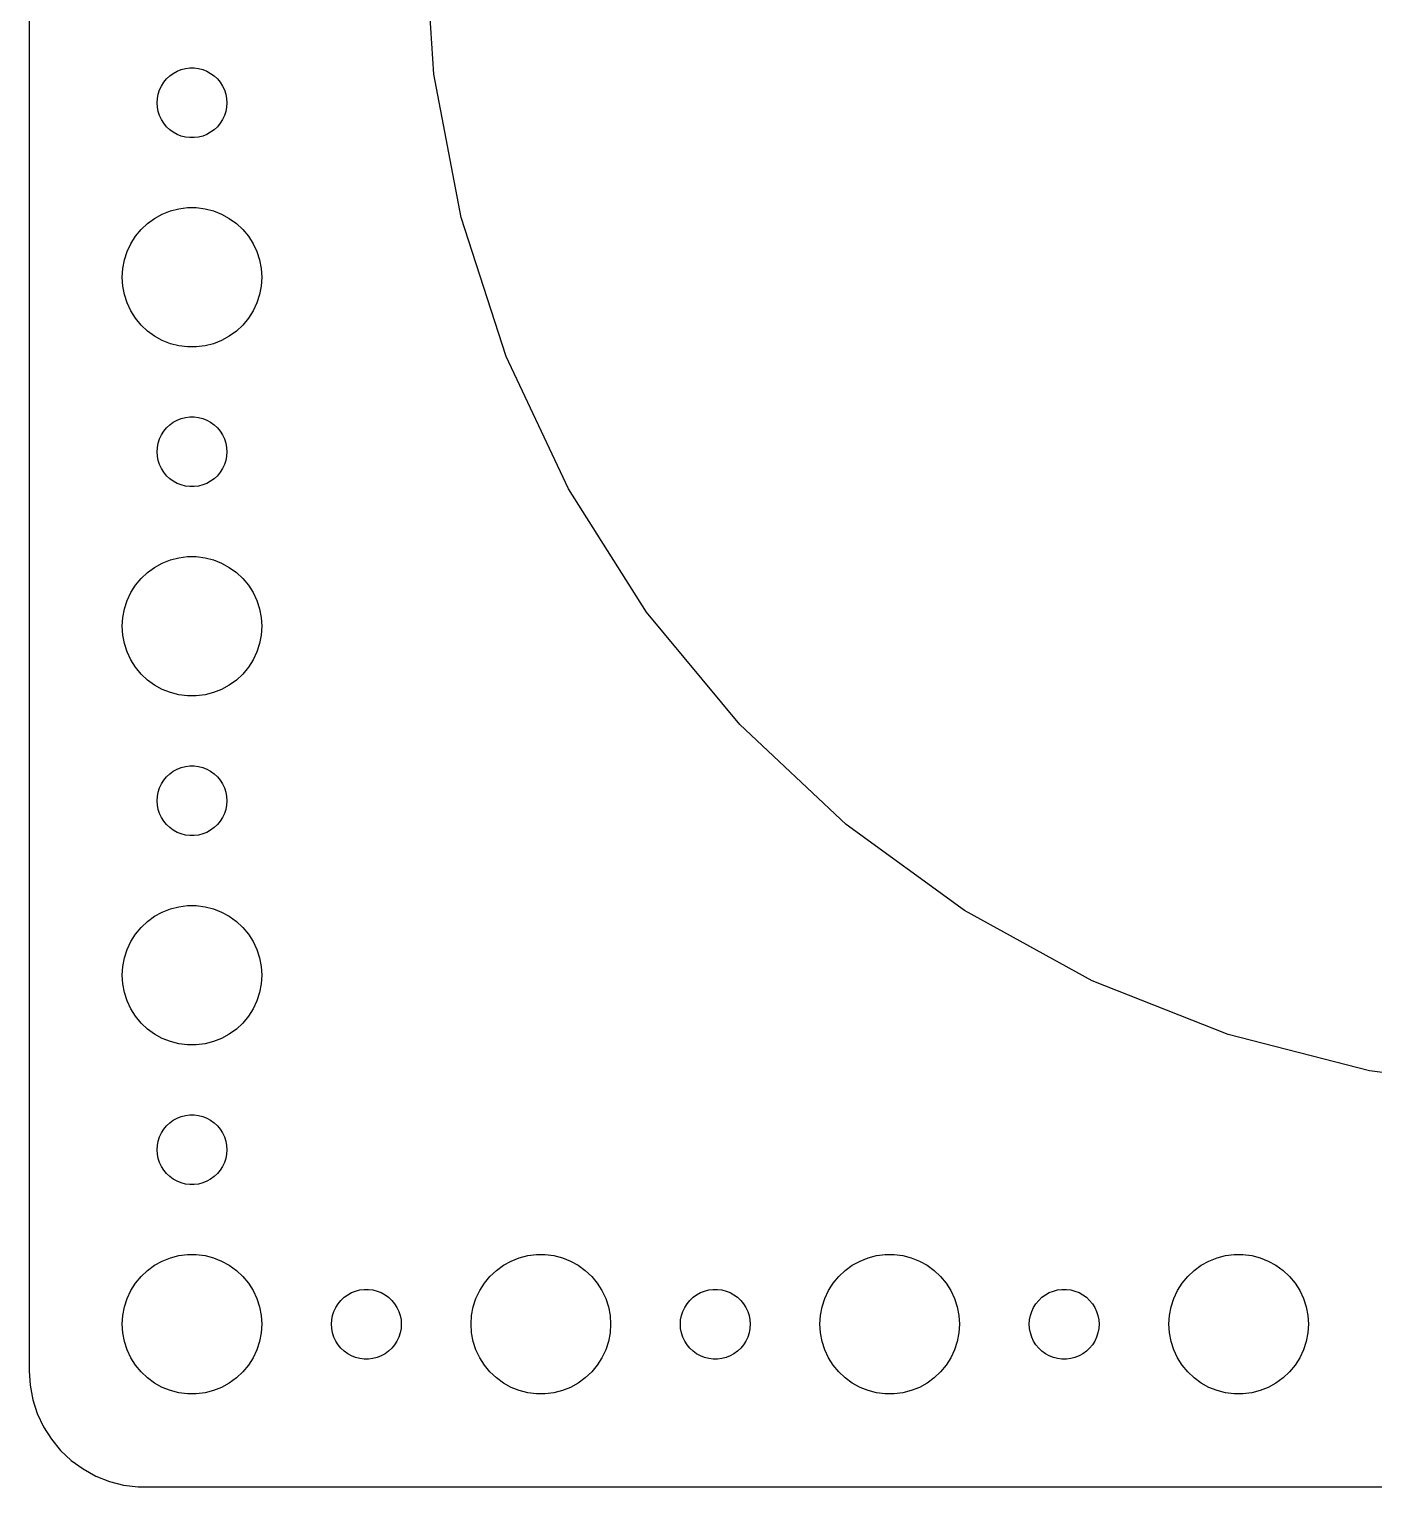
# Model space of a CAD drawing. Header units: metres. Extents: x -120 to 120, y -67 to 67.
# Drawn here: x -119.5 to -61.7, y -67 to -4.3 of the extents above; entities that cross this region are included whole.
import ezdxf

# ---------------------------------------------------------------- set-up
doc = ezdxf.new("R2010")
doc.units = ezdxf.units.M

msp = doc.modelspace()

# ---------------------------------------------------------------- linework, layer by layer
for p, q in [((-119.5, 62), (-119.5, -62)), ((-102.106, -6.26665), (-102.5, 0)), ((-113.456, -6.34422), (-113.304, -6.23351)), ((-113.304, -6.23351), (-113.139, -6.14275)), ((-113.139, -6.14275), (-112.964, -6.07341)), ((-112.964, -6.07341), (-112.781, -6.02657)), ((-112.781, -6.02657), (-112.594, -6.00294)), ((-112.594, -6.00294), (-112.406, -6.00294)), ((-112.406, -6.00294), (-112.219, -6.02657)), ((-112.219, -6.02657), (-112.036, -6.07341)), ((-112.036, -6.07341), (-111.861, -6.14275)), ((-111.861, -6.14275), (-111.696, -6.23351)), ((-111.696, -6.23351), (-111.544, -6.34422)), ((-113.895, -6.9478), (-113.814, -6.77736)), ((-113.814, -6.77736), (-113.714, -6.61832)), ((-113.714, -6.61832), (-113.593, -6.47318)), ((-113.593, -6.47318), (-113.456, -6.34422)), ((-111.544, -6.34422), (-111.407, -6.47318)), ((-111.407, -6.47318), (-111.286, -6.61832)), ((-111.286, -6.61832), (-111.186, -6.77736)), ((-111.186, -6.77736), (-111.105, -6.9478)), ((-100.929, -12.4345), (-102.106, -6.26665)), ((-114, -7.5), (-113.988, -7.312)), ((-113.988, -7.68799), (-114, -7.5)), ((-113.988, -7.312), (-113.953, -7.12695)), ((-113.953, -7.12695), (-113.895, -6.9478)), ((-111.105, -6.9478), (-111.047, -7.12695)), ((-111.047, -7.12695), (-111.012, -7.312)), ((-111.012, -7.312), (-111, -7.5)), ((-111, -7.5), (-111.012, -7.68799)), ((-113.953, -7.87303), (-113.988, -7.68799)), ((-113.895, -8.05219), (-113.953, -7.87303)), ((-113.814, -8.22263), (-113.895, -8.05219)), ((-111.105, -8.05219), (-111.186, -8.22263)), ((-111.047, -7.87303), (-111.105, -8.05219)), ((-111.012, -7.68799), (-111.047, -7.87303)), ((-113.714, -8.38167), (-113.814, -8.22263)), ((-113.593, -8.52681), (-113.714, -8.38167)), ((-113.456, -8.65576), (-113.593, -8.52681)), ((-113.304, -8.76648), (-113.456, -8.65576)), ((-113.139, -8.85724), (-113.304, -8.76648)), ((-111.696, -8.76648), (-111.861, -8.85724)), ((-111.544, -8.65576), (-111.696, -8.76648)), ((-111.407, -8.52681), (-111.544, -8.65576)), ((-111.286, -8.38167), (-111.407, -8.52681)), ((-111.186, -8.22263), (-111.286, -8.38167)), ((-112.964, -8.92657), (-113.139, -8.85724)), ((-112.781, -8.97342), (-112.964, -8.92657)), ((-112.594, -8.99704), (-112.781, -8.97342)), ((-112.406, -8.99704), (-112.594, -8.99704)), ((-112.219, -8.97342), (-112.406, -8.99704)), ((-112.036, -8.92657), (-112.219, -8.97342)), ((-111.861, -8.85724), (-112.036, -8.92657)), ((-114.412, -12.6884), (-114.107, -12.467)), ((-114.107, -12.467), (-113.777, -12.2855)), ((-113.777, -12.2855), (-113.427, -12.1468)), ((-113.427, -12.1468), (-113.062, -12.0531)), ((-113.062, -12.0531), (-112.688, -12.0059)), ((-112.688, -12.0059), (-112.312, -12.0059)), ((-112.312, -12.0059), (-111.938, -12.0531)), ((-111.938, -12.0531), (-111.573, -12.1468)), ((-111.573, -12.1468), (-111.223, -12.2855)), ((-111.223, -12.2855), (-110.893, -12.467)), ((-110.893, -12.467), (-110.588, -12.6884)), ((-98.9888, -18.4062), (-100.929, -12.4345)), ((-114.927, -13.2366), (-114.687, -12.9464)), ((-114.687, -12.9464), (-114.412, -12.6884)), ((-110.588, -12.6884), (-110.313, -12.9464)), ((-110.313, -12.9464), (-110.073, -13.2366)), ((-115.289, -13.8956), (-115.129, -13.5547)), ((-115.129, -13.5547), (-114.927, -13.2366)), ((-110.073, -13.2366), (-109.871, -13.5547)), ((-109.871, -13.5547), (-109.711, -13.8956)), ((-115.476, -14.624), (-115.406, -14.2539)), ((-115.406, -14.2539), (-115.289, -13.8956)), ((-109.711, -13.8956), (-109.594, -14.2539)), ((-109.594, -14.2539), (-109.524, -14.624)), ((-115.5, -15), (-115.476, -14.624)), ((-115.476, -15.376), (-115.5, -15)), ((-109.524, -14.624), (-109.5, -15)), ((-109.5, -15), (-109.524, -15.376)), ((-115.406, -15.7461), (-115.476, -15.376)), ((-109.524, -15.376), (-109.594, -15.7461)), ((-115.289, -16.1044), (-115.406, -15.7461)), ((-115.129, -16.4453), (-115.289, -16.1044)), ((-109.711, -16.1044), (-109.871, -16.4453)), ((-109.594, -15.7461), (-109.711, -16.1044)), ((-114.927, -16.7634), (-115.129, -16.4453)), ((-114.687, -17.0536), (-114.927, -16.7634)), ((-110.073, -16.7634), (-110.313, -17.0536)), ((-109.871, -16.4453), (-110.073, -16.7634)), ((-114.412, -17.3115), (-114.687, -17.0536)), ((-114.107, -17.533), (-114.412, -17.3115)), ((-113.777, -17.7145), (-114.107, -17.533)), ((-110.893, -17.533), (-111.223, -17.7145)), ((-110.588, -17.3115), (-110.893, -17.533)), ((-110.313, -17.0536), (-110.588, -17.3115)), ((-113.427, -17.8532), (-113.777, -17.7145)), ((-113.062, -17.9469), (-113.427, -17.8532)), ((-112.688, -17.9941), (-113.062, -17.9469)), ((-112.312, -17.9941), (-112.688, -17.9941)), ((-111.938, -17.9469), (-112.312, -17.9941)), ((-111.573, -17.8532), (-111.938, -17.9469)), ((-111.223, -17.7145), (-111.573, -17.8532)), ((-96.3153, -24.0877), (-98.9888, -18.4062)), ((-113.456, -21.3442), (-113.304, -21.2335)), ((-113.304, -21.2335), (-113.139, -21.1427)), ((-113.139, -21.1427), (-112.964, -21.0734)), ((-112.964, -21.0734), (-112.781, -21.0266)), ((-112.781, -21.0266), (-112.594, -21.003)), ((-112.594, -21.003), (-112.406, -21.003)), ((-112.406, -21.003), (-112.219, -21.0266)), ((-112.219, -21.0266), (-112.036, -21.0734)), ((-112.036, -21.0734), (-111.861, -21.1427)), ((-111.861, -21.1427), (-111.696, -21.2335)), ((-111.696, -21.2335), (-111.544, -21.3442)), ((-113.895, -21.9478), (-113.814, -21.7774)), ((-113.814, -21.7774), (-113.714, -21.6183)), ((-113.714, -21.6183), (-113.593, -21.4732)), ((-113.593, -21.4732), (-113.456, -21.3442)), ((-111.544, -21.3442), (-111.407, -21.4732)), ((-111.407, -21.4732), (-111.286, -21.6183)), ((-111.286, -21.6183), (-111.186, -21.7774)), ((-111.186, -21.7774), (-111.105, -21.9478)), ((-114, -22.5), (-113.988, -22.312)), ((-113.988, -22.688), (-114, -22.5)), ((-113.988, -22.312), (-113.953, -22.127)), ((-113.953, -22.127), (-113.895, -21.9478)), ((-111.105, -21.9478), (-111.047, -22.127)), ((-111.047, -22.127), (-111.012, -22.312)), ((-111.012, -22.312), (-111, -22.5)), ((-111, -22.5), (-111.012, -22.688)), ((-113.953, -22.873), (-113.988, -22.688)), ((-113.895, -23.0522), (-113.953, -22.873)), ((-113.814, -23.2226), (-113.895, -23.0522)), ((-111.105, -23.0522), (-111.186, -23.2226)), ((-111.047, -22.873), (-111.105, -23.0522)), ((-111.012, -22.688), (-111.047, -22.873)), ((-113.714, -23.3817), (-113.814, -23.2226)), ((-113.593, -23.5268), (-113.714, -23.3817)), ((-113.456, -23.6558), (-113.593, -23.5268)), ((-113.304, -23.7665), (-113.456, -23.6558)), ((-113.139, -23.8572), (-113.304, -23.7665)), ((-111.696, -23.7665), (-111.861, -23.8572)), ((-111.544, -23.6558), (-111.696, -23.7665)), ((-111.407, -23.5268), (-111.544, -23.6558)), ((-111.286, -23.3817), (-111.407, -23.5268)), ((-111.186, -23.2226), (-111.286, -23.3817)), ((-112.964, -23.9266), (-113.139, -23.8572)), ((-112.781, -23.9734), (-112.964, -23.9266)), ((-112.594, -23.997), (-112.781, -23.9734)), ((-112.406, -23.997), (-112.594, -23.997)), ((-112.219, -23.9734), (-112.406, -23.997)), ((-112.036, -23.9266), (-112.219, -23.9734)), ((-111.861, -23.8572), (-112.036, -23.9266)), ((-92.9509, -29.3893), (-96.3153, -24.0877)), ((-114.412, -27.6884), (-114.107, -27.467)), ((-114.107, -27.467), (-113.777, -27.2855)), ((-113.777, -27.2855), (-113.427, -27.1468)), ((-113.427, -27.1468), (-113.062, -27.0531)), ((-113.062, -27.0531), (-112.688, -27.0059)), ((-112.688, -27.0059), (-112.312, -27.0059)), ((-112.312, -27.0059), (-111.938, -27.0531)), ((-111.938, -27.0531), (-111.573, -27.1468)), ((-111.573, -27.1468), (-111.223, -27.2855)), ((-111.223, -27.2855), (-110.893, -27.467)), ((-110.893, -27.467), (-110.588, -27.6884)), ((-114.927, -28.2366), (-114.687, -27.9464)), ((-114.687, -27.9464), (-114.412, -27.6884)), ((-110.588, -27.6884), (-110.313, -27.9464)), ((-110.313, -27.9464), (-110.073, -28.2366)), ((-115.289, -28.8956), (-115.129, -28.5547)), ((-115.129, -28.5547), (-114.927, -28.2366)), ((-110.073, -28.2366), (-109.871, -28.5547)), ((-109.871, -28.5547), (-109.711, -28.8956)), ((-115.476, -29.624), (-115.406, -29.2539)), ((-115.406, -29.2539), (-115.289, -28.8956)), ((-109.711, -28.8956), (-109.594, -29.2539)), ((-109.594, -29.2539), (-109.524, -29.624)), ((-88.9484, -34.2274), (-92.9509, -29.3893)), ((-115.5, -30), (-115.476, -29.624)), ((-115.476, -30.376), (-115.5, -30)), ((-109.524, -29.624), (-109.5, -30)), ((-109.5, -30), (-109.524, -30.376)), ((-115.406, -30.7461), (-115.476, -30.376)), ((-109.524, -30.376), (-109.594, -30.7461)), ((-115.289, -31.1044), (-115.406, -30.7461)), ((-115.129, -31.4453), (-115.289, -31.1044)), ((-109.711, -31.1044), (-109.871, -31.4453)), ((-109.594, -30.7461), (-109.711, -31.1044)), ((-114.927, -31.7634), (-115.129, -31.4453)), ((-114.687, -32.0536), (-114.927, -31.7634)), ((-110.073, -31.7634), (-110.313, -32.0536)), ((-109.871, -31.4453), (-110.073, -31.7634)), ((-114.412, -32.3115), (-114.687, -32.0536)), ((-114.107, -32.533), (-114.412, -32.3115)), ((-113.777, -32.7145), (-114.107, -32.533)), ((-110.893, -32.533), (-111.223, -32.7145)), ((-110.588, -32.3115), (-110.893, -32.533)), ((-110.313, -32.0536), (-110.588, -32.3115)), ((-113.427, -32.8532), (-113.777, -32.7145)), ((-113.062, -32.9469), (-113.427, -32.8532)), ((-112.688, -32.9941), (-113.062, -32.9469)), ((-112.312, -32.9941), (-112.688, -32.9941)), ((-111.938, -32.9469), (-112.312, -32.9941)), ((-111.573, -32.8532), (-111.938, -32.9469)), ((-111.223, -32.7145), (-111.573, -32.8532)), ((-84.3712, -38.5257), (-88.9484, -34.2274)), ((-113.456, -36.3442), (-113.304, -36.2335)), ((-113.304, -36.2335), (-113.139, -36.1428)), ((-113.139, -36.1428), (-112.964, -36.0734)), ((-112.964, -36.0734), (-112.781, -36.0266)), ((-112.781, -36.0266), (-112.594, -36.003)), ((-112.594, -36.003), (-112.406, -36.003)), ((-112.406, -36.003), (-112.219, -36.0266)), ((-112.219, -36.0266), (-112.036, -36.0734)), ((-112.036, -36.0734), (-111.861, -36.1428)), ((-111.861, -36.1428), (-111.696, -36.2335)), ((-111.696, -36.2335), (-111.544, -36.3442)), ((-113.953, -37.127), (-113.895, -36.9478)), ((-113.895, -36.9478), (-113.814, -36.7774)), ((-113.814, -36.7774), (-113.714, -36.6183)), ((-113.714, -36.6183), (-113.593, -36.4732)), ((-113.593, -36.4732), (-113.456, -36.3442)), ((-111.544, -36.3442), (-111.407, -36.4732)), ((-111.407, -36.4732), (-111.286, -36.6183)), ((-111.286, -36.6183), (-111.186, -36.7774)), ((-111.186, -36.7774), (-111.105, -36.9478)), ((-111.105, -36.9478), (-111.047, -37.127)), ((-114, -37.5), (-113.988, -37.312)), ((-113.988, -37.688), (-114, -37.5)), ((-113.988, -37.312), (-113.953, -37.127)), ((-111.047, -37.127), (-111.012, -37.312)), ((-111.012, -37.312), (-111, -37.5)), ((-111, -37.5), (-111.012, -37.688)), ((-113.953, -37.873), (-113.988, -37.688)), ((-113.895, -38.0522), (-113.953, -37.873)), ((-113.814, -38.2226), (-113.895, -38.0522)), ((-111.105, -38.0522), (-111.186, -38.2226)), ((-111.047, -37.873), (-111.105, -38.0522)), ((-111.012, -37.688), (-111.047, -37.873)), ((-113.714, -38.3817), (-113.814, -38.2226)), ((-113.593, -38.5268), (-113.714, -38.3817)), ((-113.456, -38.6558), (-113.593, -38.5268)), ((-113.304, -38.7665), (-113.456, -38.6558)), ((-113.139, -38.8572), (-113.304, -38.7665)), ((-111.696, -38.7665), (-111.861, -38.8572)), ((-111.544, -38.6558), (-111.696, -38.7665)), ((-111.407, -38.5268), (-111.544, -38.6558)), ((-111.286, -38.3817), (-111.407, -38.5268)), ((-111.186, -38.2226), (-111.286, -38.3817)), ((-79.2913, -42.2164), (-84.3712, -38.5257)), ((-112.964, -38.9266), (-113.139, -38.8572)), ((-112.781, -38.9734), (-112.964, -38.9266)), ((-112.594, -38.997), (-112.781, -38.9734)), ((-112.406, -38.997), (-112.594, -38.997)), ((-112.219, -38.9734), (-112.406, -38.997)), ((-112.036, -38.9266), (-112.219, -38.9734)), ((-111.861, -38.8572), (-112.036, -38.9266)), ((-114.412, -42.6885), (-114.107, -42.467)), ((-114.107, -42.467), (-113.777, -42.2855)), ((-113.777, -42.2855), (-113.427, -42.1468)), ((-113.427, -42.1468), (-113.062, -42.0531)), ((-113.062, -42.0531), (-112.688, -42.0059)), ((-112.688, -42.0059), (-112.312, -42.0059)), ((-112.312, -42.0059), (-111.938, -42.0531)), ((-111.938, -42.0531), (-111.573, -42.1468)), ((-111.573, -42.1468), (-111.223, -42.2855)), ((-111.223, -42.2855), (-110.893, -42.467)), ((-110.893, -42.467), (-110.588, -42.6885)), ((-73.789, -45.2413), (-79.2913, -42.2164)), ((-114.927, -43.2366), (-114.687, -42.9464)), ((-114.687, -42.9464), (-114.412, -42.6885)), ((-110.588, -42.6885), (-110.313, -42.9464)), ((-110.313, -42.9464), (-110.073, -43.2366)), ((-115.289, -43.8956), (-115.129, -43.5547)), ((-115.129, -43.5547), (-114.927, -43.2366)), ((-110.073, -43.2366), (-109.871, -43.5547)), ((-109.871, -43.5547), (-109.711, -43.8956)), ((-115.476, -44.624), (-115.406, -44.2539)), ((-115.406, -44.2539), (-115.289, -43.8956)), ((-109.711, -43.8956), (-109.594, -44.2539)), ((-109.594, -44.2539), (-109.524, -44.624)), ((-115.5, -45), (-115.476, -44.624)), ((-115.476, -45.376), (-115.5, -45)), ((-109.524, -44.624), (-109.5, -45)), ((-109.5, -45), (-109.524, -45.376)), ((-115.406, -45.7461), (-115.476, -45.376)), ((-109.524, -45.376), (-109.594, -45.7461)), ((-67.9509, -47.5528), (-73.789, -45.2413)), ((-115.289, -46.1044), (-115.406, -45.7461)), ((-115.129, -46.4453), (-115.289, -46.1044)), ((-109.711, -46.1044), (-109.871, -46.4453)), ((-109.594, -45.7461), (-109.711, -46.1044)), ((-114.927, -46.7634), (-115.129, -46.4453)), ((-114.687, -47.0536), (-114.927, -46.7634)), ((-110.073, -46.7634), (-110.313, -47.0536)), ((-109.871, -46.4453), (-110.073, -46.7634)), ((-114.412, -47.3115), (-114.687, -47.0536)), ((-114.107, -47.533), (-114.412, -47.3115)), ((-113.777, -47.7145), (-114.107, -47.533)), ((-110.893, -47.533), (-111.223, -47.7145)), ((-110.588, -47.3115), (-110.893, -47.533)), ((-110.313, -47.0536), (-110.588, -47.3115)), ((-61.8691, -49.1143), (-67.9509, -47.5528)), ((-113.427, -47.8532), (-113.777, -47.7145)), ((-113.062, -47.9469), (-113.427, -47.8532)), ((-112.688, -47.9941), (-113.062, -47.9469)), ((-112.312, -47.9941), (-112.688, -47.9941)), ((-111.938, -47.9469), (-112.312, -47.9941)), ((-111.573, -47.8532), (-111.938, -47.9469)), ((-111.223, -47.7145), (-111.573, -47.8532)), ((-55.6395, -49.9013), (-61.8691, -49.1143)), ((-113.593, -51.4732), (-113.456, -51.3442)), ((-113.456, -51.3442), (-113.304, -51.2335)), ((-113.304, -51.2335), (-113.139, -51.1428)), ((-113.139, -51.1428), (-112.964, -51.0734)), ((-112.964, -51.0734), (-112.781, -51.0266)), ((-112.781, -51.0266), (-112.594, -51.003)), ((-112.594, -51.003), (-112.406, -51.003)), ((-112.406, -51.003), (-112.219, -51.0266)), ((-112.219, -51.0266), (-112.036, -51.0734)), ((-112.036, -51.0734), (-111.861, -51.1428)), ((-111.861, -51.1428), (-111.696, -51.2335)), ((-111.696, -51.2335), (-111.544, -51.3442)), ((-111.544, -51.3442), (-111.407, -51.4732)), ((-113.953, -52.127), (-113.895, -51.9478)), ((-113.895, -51.9478), (-113.814, -51.7774)), ((-113.814, -51.7774), (-113.714, -51.6183)), ((-113.714, -51.6183), (-113.593, -51.4732)), ((-111.407, -51.4732), (-111.286, -51.6183)), ((-111.286, -51.6183), (-111.186, -51.7774)), ((-111.186, -51.7774), (-111.105, -51.9478)), ((-111.105, -51.9478), (-111.047, -52.127)), ((-114, -52.5), (-113.988, -52.312)), ((-113.988, -52.688), (-114, -52.5)), ((-113.988, -52.312), (-113.953, -52.127)), ((-111.047, -52.127), (-111.012, -52.312)), ((-111.012, -52.312), (-111, -52.5)), ((-111, -52.5), (-111.012, -52.688)), ((-113.953, -52.873), (-113.988, -52.688)), ((-113.895, -53.0522), (-113.953, -52.873)), ((-113.814, -53.2226), (-113.895, -53.0522)), ((-113.714, -53.3817), (-113.814, -53.2226)), ((-111.186, -53.2226), (-111.286, -53.3817)), ((-111.105, -53.0522), (-111.186, -53.2226)), ((-111.047, -52.873), (-111.105, -53.0522)), ((-111.012, -52.688), (-111.047, -52.873)), ((-113.593, -53.5268), (-113.714, -53.3817)), ((-113.456, -53.6558), (-113.593, -53.5268)), ((-113.304, -53.7665), (-113.456, -53.6558)), ((-113.139, -53.8572), (-113.304, -53.7665)), ((-112.964, -53.9266), (-113.139, -53.8572)), ((-111.861, -53.8572), (-112.036, -53.9266)), ((-111.696, -53.7665), (-111.861, -53.8572)), ((-111.544, -53.6558), (-111.696, -53.7665)), ((-111.407, -53.5268), (-111.544, -53.6558)), ((-111.286, -53.3817), (-111.407, -53.5268)), ((-112.781, -53.9734), (-112.964, -53.9266)), ((-112.594, -53.997), (-112.781, -53.9734)), ((-112.406, -53.997), (-112.594, -53.997)), ((-112.219, -53.9734), (-112.406, -53.997)), ((-112.036, -53.9266), (-112.219, -53.9734)), ((-113.062, -57.0531), (-112.688, -57.0059)), ((-112.688, -57.0059), (-112.312, -57.0059)), ((-112.312, -57.0059), (-111.938, -57.0531)), ((-98.0621, -57.0531), (-97.6884, -57.0059)), ((-97.6884, -57.0059), (-97.3116, -57.0059)), ((-97.3116, -57.0059), (-96.9379, -57.0531)), ((-83.0621, -57.0531), (-82.6884, -57.0059)), ((-82.6884, -57.0059), (-82.3116, -57.0059)), ((-82.3116, -57.0059), (-81.9379, -57.0531)), ((-68.0621, -57.0531), (-67.6884, -57.0059)), ((-67.6884, -57.0059), (-67.3116, -57.0059)), ((-67.3116, -57.0059), (-66.9379, -57.0531)), ((-114.412, -57.6885), (-114.107, -57.467)), ((-114.107, -57.467), (-113.777, -57.2855)), ((-113.777, -57.2855), (-113.427, -57.1468)), ((-113.427, -57.1468), (-113.062, -57.0531)), ((-111.938, -57.0531), (-111.573, -57.1468)), ((-111.573, -57.1468), (-111.223, -57.2855)), ((-111.223, -57.2855), (-110.893, -57.467)), ((-110.893, -57.467), (-110.588, -57.6885)), ((-99.4123, -57.6885), (-99.1075, -57.467)), ((-99.1075, -57.467), (-98.7773, -57.2855)), ((-98.7773, -57.2855), (-98.427, -57.1468)), ((-98.427, -57.1468), (-98.0621, -57.0531)), ((-96.9379, -57.0531), (-96.573, -57.1468)), ((-96.573, -57.1468), (-96.2227, -57.2855)), ((-96.2227, -57.2855), (-95.8925, -57.467)), ((-95.8925, -57.467), (-95.5877, -57.6885)), ((-84.4123, -57.6885), (-84.1075, -57.467)), ((-84.1075, -57.467), (-83.7773, -57.2855)), ((-83.7773, -57.2855), (-83.427, -57.1468)), ((-83.427, -57.1468), (-83.0621, -57.0531)), ((-81.9379, -57.0531), (-81.573, -57.1468)), ((-81.573, -57.1468), (-81.2227, -57.2855)), ((-81.2227, -57.2855), (-80.8925, -57.467)), ((-80.8925, -57.467), (-80.5877, -57.6885)), ((-69.4123, -57.6885), (-69.1075, -57.467)), ((-69.1075, -57.467), (-68.7773, -57.2855)), ((-68.7773, -57.2855), (-68.427, -57.1468)), ((-68.427, -57.1468), (-68.0621, -57.0531)), ((-66.9379, -57.0531), (-66.573, -57.1468)), ((-66.573, -57.1468), (-66.2227, -57.2855)), ((-66.2227, -57.2855), (-65.8925, -57.467)), ((-65.8925, -57.467), (-65.5877, -57.6885)), ((-115.129, -58.5547), (-114.927, -58.2366)), ((-114.927, -58.2366), (-114.687, -57.9464)), ((-114.687, -57.9464), (-114.412, -57.6885)), ((-110.588, -57.6885), (-110.313, -57.9464)), ((-110.313, -57.9464), (-110.073, -58.2366)), ((-110.073, -58.2366), (-109.871, -58.5547)), ((-100.129, -58.5547), (-99.927, -58.2366)), ((-99.927, -58.2366), (-99.6869, -57.9464)), ((-99.6869, -57.9464), (-99.4123, -57.6885)), ((-95.5877, -57.6885), (-95.3131, -57.9464)), ((-95.3131, -57.9464), (-95.073, -58.2366)), ((-95.073, -58.2366), (-94.8711, -58.5547)), ((-85.1289, -58.5547), (-84.927, -58.2366)), ((-84.927, -58.2366), (-84.6869, -57.9464)), ((-84.6869, -57.9464), (-84.4123, -57.6885)), ((-80.5877, -57.6885), (-80.3131, -57.9464)), ((-80.3131, -57.9464), (-80.073, -58.2366)), ((-80.073, -58.2366), (-79.8711, -58.5547)), ((-70.1289, -58.5547), (-69.927, -58.2366)), ((-69.927, -58.2366), (-69.6869, -57.9464)), ((-69.6869, -57.9464), (-69.4123, -57.6885)), ((-65.5877, -57.6885), (-65.3131, -57.9464)), ((-65.3131, -57.9464), (-65.073, -58.2366)), ((-65.073, -58.2366), (-64.8711, -58.5547)), ((-115.406, -59.2539), (-115.289, -58.8956)), ((-115.289, -58.8956), (-115.129, -58.5547)), ((-109.871, -58.5547), (-109.711, -58.8956)), ((-109.711, -58.8956), (-109.594, -59.2539)), ((-106.093, -58.9732), (-105.956, -58.8442)), ((-105.956, -58.8442), (-105.804, -58.7335)), ((-105.804, -58.7335), (-105.639, -58.6428)), ((-105.639, -58.6428), (-105.464, -58.5734)), ((-105.464, -58.5734), (-105.281, -58.5266)), ((-105.281, -58.5266), (-105.094, -58.503)), ((-105.094, -58.503), (-104.906, -58.503)), ((-104.906, -58.503), (-104.719, -58.5266)), ((-104.719, -58.5266), (-104.536, -58.5734)), ((-104.536, -58.5734), (-104.361, -58.6428)), ((-104.361, -58.6428), (-104.196, -58.7335)), ((-104.196, -58.7335), (-104.044, -58.8442)), ((-104.044, -58.8442), (-103.907, -58.9732)), ((-100.406, -59.2539), (-100.289, -58.8956)), ((-100.289, -58.8956), (-100.129, -58.5547)), ((-94.8711, -58.5547), (-94.7107, -58.8956)), ((-94.7107, -58.8956), (-94.5943, -59.2539)), ((-91.0934, -58.9732), (-90.9561, -58.8442)), ((-90.9561, -58.8442), (-90.8037, -58.7335)), ((-90.8037, -58.7335), (-90.6387, -58.6428)), ((-90.6387, -58.6428), (-90.4635, -58.5734)), ((-90.4635, -58.5734), (-90.2811, -58.5266)), ((-90.2811, -58.5266), (-90.0942, -58.503)), ((-90.0942, -58.503), (-89.9058, -58.503)), ((-89.9058, -58.503), (-89.7189, -58.5266)), ((-89.7189, -58.5266), (-89.5365, -58.5734)), ((-89.5365, -58.5734), (-89.3613, -58.6428)), ((-89.3613, -58.6428), (-89.1963, -58.7335)), ((-89.1963, -58.7335), (-89.0439, -58.8442)), ((-89.0439, -58.8442), (-88.9065, -58.9732)), ((-85.4057, -59.2539), (-85.2893, -58.8956)), ((-85.2893, -58.8956), (-85.1289, -58.5547)), ((-79.8711, -58.5547), (-79.7107, -58.8956)), ((-79.7107, -58.8956), (-79.5943, -59.2539)), ((-76.0934, -58.9732), (-75.9561, -58.8442)), ((-75.9561, -58.8442), (-75.8037, -58.7335)), ((-75.8037, -58.7335), (-75.6387, -58.6428)), ((-75.6387, -58.6428), (-75.4635, -58.5734)), ((-75.4635, -58.5734), (-75.2811, -58.5266)), ((-75.2811, -58.5266), (-75.0942, -58.503)), ((-75.0942, -58.503), (-74.9058, -58.503)), ((-74.9058, -58.503), (-74.7189, -58.5266)), ((-74.7189, -58.5266), (-74.5365, -58.5734)), ((-74.5365, -58.5734), (-74.3613, -58.6428)), ((-74.3613, -58.6428), (-74.1963, -58.7335)), ((-74.1963, -58.7335), (-74.0439, -58.8442)), ((-74.0439, -58.8442), (-73.9065, -58.9732)), ((-70.4057, -59.2539), (-70.2893, -58.8956)), ((-70.2893, -58.8956), (-70.1289, -58.5547)), ((-64.8711, -58.5547), (-64.7107, -58.8956)), ((-64.7107, -58.8956), (-64.5943, -59.2539)), ((-115.476, -59.624), (-115.406, -59.2539)), ((-109.594, -59.2539), (-109.524, -59.624)), ((-106.453, -59.627), (-106.395, -59.4478)), ((-106.395, -59.4478), (-106.314, -59.2774)), ((-106.314, -59.2774), (-106.214, -59.1183)), ((-106.214, -59.1183), (-106.093, -58.9732)), ((-103.907, -58.9732), (-103.786, -59.1183)), ((-103.786, -59.1183), (-103.686, -59.2774)), ((-103.686, -59.2774), (-103.605, -59.4478)), ((-103.605, -59.4478), (-103.547, -59.627)), ((-100.476, -59.624), (-100.406, -59.2539)), ((-94.5943, -59.2539), (-94.5237, -59.624)), ((-91.4529, -59.627), (-91.3947, -59.4478)), ((-91.3947, -59.4478), (-91.3145, -59.2774)), ((-91.3145, -59.2774), (-91.2135, -59.1183)), ((-91.2135, -59.1183), (-91.0934, -58.9732)), ((-88.9065, -58.9732), (-88.7865, -59.1183)), ((-88.7865, -59.1183), (-88.6855, -59.2774)), ((-88.6855, -59.2774), (-88.6053, -59.4478)), ((-88.6053, -59.4478), (-88.5471, -59.627)), ((-85.4763, -59.624), (-85.4057, -59.2539)), ((-79.5943, -59.2539), (-79.5237, -59.624)), ((-76.4529, -59.627), (-76.3947, -59.4478)), ((-76.3947, -59.4478), (-76.3145, -59.2774)), ((-76.3145, -59.2774), (-76.2135, -59.1183)), ((-76.2135, -59.1183), (-76.0934, -58.9732)), ((-73.9065, -58.9732), (-73.7865, -59.1183)), ((-73.7865, -59.1183), (-73.6855, -59.2774)), ((-73.6855, -59.2774), (-73.6053, -59.4478)), ((-73.6053, -59.4478), (-73.5471, -59.627)), ((-70.4763, -59.624), (-70.4057, -59.2539)), ((-64.5943, -59.2539), (-64.5237, -59.624)), ((-115.5, -60), (-115.476, -59.624)), ((-115.476, -60.376), (-115.5, -60)), ((-109.524, -59.624), (-109.5, -60)), ((-109.5, -60), (-109.524, -60.376)), ((-106.5, -60), (-106.488, -59.812)), ((-106.488, -60.188), (-106.5, -60)), ((-106.488, -59.812), (-106.453, -59.627)), ((-103.547, -59.627), (-103.512, -59.812)), ((-103.512, -59.812), (-103.5, -60)), ((-103.5, -60), (-103.512, -60.188)), ((-100.5, -60), (-100.476, -59.624)), ((-100.476, -60.376), (-100.5, -60)), ((-94.5237, -59.624), (-94.5, -60)), ((-94.5, -60), (-94.5237, -60.376)), ((-91.5, -60), (-91.4882, -59.812)), ((-91.4882, -60.188), (-91.5, -60)), ((-91.4882, -59.812), (-91.4529, -59.627)), ((-88.5471, -59.627), (-88.5118, -59.812)), ((-88.5118, -59.812), (-88.5, -60)), ((-88.5, -60), (-88.5118, -60.188)), ((-85.5, -60), (-85.4763, -59.624)), ((-85.4763, -60.376), (-85.5, -60)), ((-79.5237, -59.624), (-79.5, -60)), ((-79.5, -60), (-79.5237, -60.376)), ((-76.5, -60), (-76.4882, -59.812)), ((-76.4882, -60.188), (-76.5, -60)), ((-76.4882, -59.812), (-76.4529, -59.627)), ((-73.5471, -59.627), (-73.5118, -59.812)), ((-73.5118, -59.812), (-73.5, -60)), ((-73.5, -60), (-73.5118, -60.188)), ((-70.5, -60), (-70.4763, -59.624)), ((-70.4763, -60.376), (-70.5, -60)), ((-64.5237, -59.624), (-64.5, -60)), ((-64.5, -60), (-64.5237, -60.376)), ((-115.406, -60.7461), (-115.476, -60.376)), ((-115.289, -61.1044), (-115.406, -60.7461)), ((-109.594, -60.7461), (-109.711, -61.1044)), ((-109.524, -60.376), (-109.594, -60.7461)), ((-106.453, -60.373), (-106.488, -60.188)), ((-106.395, -60.5522), (-106.453, -60.373)), ((-106.314, -60.7226), (-106.395, -60.5522)), ((-106.214, -60.8817), (-106.314, -60.7226)), ((-103.686, -60.7226), (-103.786, -60.8817)), ((-103.605, -60.5522), (-103.686, -60.7226)), ((-103.547, -60.373), (-103.605, -60.5522)), ((-103.512, -60.188), (-103.547, -60.373)), ((-100.406, -60.7461), (-100.476, -60.376)), ((-100.289, -61.1044), (-100.406, -60.7461)), ((-94.5943, -60.7461), (-94.7107, -61.1044)), ((-94.5237, -60.376), (-94.5943, -60.7461)), ((-91.4529, -60.373), (-91.4882, -60.188)), ((-91.3947, -60.5522), (-91.4529, -60.373)), ((-91.3145, -60.7226), (-91.3947, -60.5522)), ((-91.2135, -60.8817), (-91.3145, -60.7226)), ((-88.6855, -60.7226), (-88.7865, -60.8817)), ((-88.6053, -60.5522), (-88.6855, -60.7226)), ((-88.5471, -60.373), (-88.6053, -60.5522)), ((-88.5118, -60.188), (-88.5471, -60.373)), ((-85.4057, -60.7461), (-85.4763, -60.376)), ((-85.2893, -61.1044), (-85.4057, -60.7461)), ((-79.5943, -60.7461), (-79.7107, -61.1044)), ((-79.5237, -60.376), (-79.5943, -60.7461)), ((-76.4529, -60.373), (-76.4882, -60.188)), ((-76.3947, -60.5522), (-76.4529, -60.373)), ((-76.3145, -60.7226), (-76.3947, -60.5522)), ((-76.2135, -60.8817), (-76.3145, -60.7226)), ((-73.6855, -60.7226), (-73.7865, -60.8817)), ((-73.6053, -60.5522), (-73.6855, -60.7226)), ((-73.5471, -60.373), (-73.6053, -60.5522)), ((-73.5118, -60.188), (-73.5471, -60.373)), ((-70.4057, -60.7461), (-70.4763, -60.376)), ((-70.2893, -61.1044), (-70.4057, -60.7461)), ((-64.5943, -60.7461), (-64.7107, -61.1044)), ((-64.5237, -60.376), (-64.5943, -60.7461)), ((-115.129, -61.4453), (-115.289, -61.1044)), ((-109.711, -61.1044), (-109.871, -61.4453)), ((-106.093, -61.0268), (-106.214, -60.8817)), ((-105.956, -61.1558), (-106.093, -61.0268)), ((-105.804, -61.2665), (-105.956, -61.1558)), ((-105.639, -61.3572), (-105.804, -61.2665)), ((-105.464, -61.4266), (-105.639, -61.3572)), ((-104.361, -61.3572), (-104.536, -61.4266)), ((-104.196, -61.2665), (-104.361, -61.3572)), ((-104.044, -61.1558), (-104.196, -61.2665)), ((-103.907, -61.0268), (-104.044, -61.1558)), ((-103.786, -60.8817), (-103.907, -61.0268)), ((-100.129, -61.4453), (-100.289, -61.1044)), ((-94.7107, -61.1044), (-94.8711, -61.4453)), ((-91.0934, -61.0268), (-91.2135, -60.8817)), ((-90.9561, -61.1558), (-91.0934, -61.0268)), ((-90.8037, -61.2665), (-90.9561, -61.1558)), ((-90.6387, -61.3572), (-90.8037, -61.2665)), ((-90.4635, -61.4266), (-90.6387, -61.3572)), ((-89.3613, -61.3572), (-89.5365, -61.4266)), ((-89.1963, -61.2665), (-89.3613, -61.3572)), ((-89.0439, -61.1558), (-89.1963, -61.2665)), ((-88.9065, -61.0268), (-89.0439, -61.1558)), ((-88.7865, -60.8817), (-88.9065, -61.0268)), ((-85.1289, -61.4453), (-85.2893, -61.1044)), ((-79.7107, -61.1044), (-79.8711, -61.4453)), ((-76.0934, -61.0268), (-76.2135, -60.8817)), ((-75.9561, -61.1558), (-76.0934, -61.0268)), ((-75.8037, -61.2665), (-75.9561, -61.1558)), ((-75.6387, -61.3572), (-75.8037, -61.2665)), ((-75.4635, -61.4266), (-75.6387, -61.3572)), ((-74.3613, -61.3572), (-74.5365, -61.4266)), ((-74.1963, -61.2665), (-74.3613, -61.3572)), ((-74.0439, -61.1558), (-74.1963, -61.2665)), ((-73.9065, -61.0268), (-74.0439, -61.1558)), ((-73.7865, -60.8817), (-73.9065, -61.0268)), ((-70.1289, -61.4453), (-70.2893, -61.1044)), ((-64.7107, -61.1044), (-64.8711, -61.4453)), ((-119.5, -62), (-119.461, -62.6267)), ((-114.927, -61.7634), (-115.129, -61.4453)), ((-114.687, -62.0536), (-114.927, -61.7634)), ((-110.073, -61.7634), (-110.313, -62.0536)), ((-109.871, -61.4453), (-110.073, -61.7634)), ((-105.281, -61.4734), (-105.464, -61.4266)), ((-105.094, -61.497), (-105.281, -61.4734)), ((-104.906, -61.497), (-105.094, -61.497)), ((-104.719, -61.4734), (-104.906, -61.497)), ((-104.536, -61.4266), (-104.719, -61.4734)), ((-99.927, -61.7634), (-100.129, -61.4453)), ((-99.6869, -62.0536), (-99.927, -61.7634)), ((-95.073, -61.7634), (-95.3131, -62.0536)), ((-94.8711, -61.4453), (-95.073, -61.7634)), ((-90.2811, -61.4734), (-90.4635, -61.4266)), ((-90.0942, -61.497), (-90.2811, -61.4734)), ((-89.9058, -61.497), (-90.0942, -61.497)), ((-89.7189, -61.4734), (-89.9058, -61.497)), ((-89.5365, -61.4266), (-89.7189, -61.4734)), ((-84.927, -61.7634), (-85.1289, -61.4453)), ((-84.6869, -62.0536), (-84.927, -61.7634)), ((-80.073, -61.7634), (-80.3131, -62.0536)), ((-79.8711, -61.4453), (-80.073, -61.7634)), ((-75.2811, -61.4734), (-75.4635, -61.4266)), ((-75.0942, -61.497), (-75.2811, -61.4734)), ((-74.9058, -61.497), (-75.0942, -61.497)), ((-74.7189, -61.4734), (-74.9058, -61.497)), ((-74.5365, -61.4266), (-74.7189, -61.4734)), ((-69.927, -61.7634), (-70.1289, -61.4453)), ((-69.6869, -62.0536), (-69.927, -61.7634)), ((-65.073, -61.7634), (-65.3131, -62.0536)), ((-64.8711, -61.4453), (-65.073, -61.7634)), ((-119.461, -62.6267), (-119.343, -63.2434)), ((-114.412, -62.3115), (-114.687, -62.0536)), ((-114.107, -62.533), (-114.412, -62.3115)), ((-113.777, -62.7145), (-114.107, -62.533)), ((-110.893, -62.533), (-111.223, -62.7145)), ((-110.588, -62.3115), (-110.893, -62.533)), ((-110.313, -62.0536), (-110.588, -62.3115)), ((-99.4123, -62.3115), (-99.6869, -62.0536)), ((-99.1075, -62.533), (-99.4123, -62.3115)), ((-98.7773, -62.7145), (-99.1075, -62.533)), ((-95.8925, -62.533), (-96.2227, -62.7145)), ((-95.5877, -62.3115), (-95.8925, -62.533)), ((-95.3131, -62.0536), (-95.5877, -62.3115)), ((-84.4123, -62.3115), (-84.6869, -62.0536)), ((-84.1075, -62.533), (-84.4123, -62.3115)), ((-83.7773, -62.7145), (-84.1075, -62.533)), ((-80.8925, -62.533), (-81.2227, -62.7145)), ((-80.5877, -62.3115), (-80.8925, -62.533)), ((-80.3131, -62.0536), (-80.5877, -62.3115)), ((-69.4123, -62.3115), (-69.6869, -62.0536)), ((-69.1075, -62.533), (-69.4123, -62.3115)), ((-68.7773, -62.7145), (-69.1075, -62.533)), ((-65.8925, -62.533), (-66.2227, -62.7145)), ((-65.5877, -62.3115), (-65.8925, -62.533)), ((-65.3131, -62.0536), (-65.5877, -62.3115)), ((-119.343, -63.2434), (-119.149, -63.8406)), ((-113.427, -62.8532), (-113.777, -62.7145)), ((-113.062, -62.9469), (-113.427, -62.8532)), ((-112.688, -62.9941), (-113.062, -62.9469)), ((-112.312, -62.9941), (-112.688, -62.9941)), ((-111.938, -62.9469), (-112.312, -62.9941)), ((-111.573, -62.8532), (-111.938, -62.9469)), ((-111.223, -62.7145), (-111.573, -62.8532)), ((-98.427, -62.8532), (-98.7773, -62.7145)), ((-98.0621, -62.9469), (-98.427, -62.8532)), ((-97.6884, -62.9941), (-98.0621, -62.9469)), ((-97.3116, -62.9941), (-97.6884, -62.9941)), ((-96.9379, -62.9469), (-97.3116, -62.9941)), ((-96.573, -62.8532), (-96.9379, -62.9469)), ((-96.2227, -62.7145), (-96.573, -62.8532)), ((-83.427, -62.8532), (-83.7773, -62.7145)), ((-83.0621, -62.9469), (-83.427, -62.8532)), ((-82.6884, -62.9941), (-83.0621, -62.9469)), ((-82.3116, -62.9941), (-82.6884, -62.9941)), ((-81.9379, -62.9469), (-82.3116, -62.9941)), ((-81.573, -62.8532), (-81.9379, -62.9469)), ((-81.2227, -62.7145), (-81.573, -62.8532)), ((-68.427, -62.8532), (-68.7773, -62.7145)), ((-68.0621, -62.9469), (-68.427, -62.8532)), ((-67.6884, -62.9941), (-68.0621, -62.9469)), ((-67.3116, -62.9941), (-67.6884, -62.9941)), ((-66.9379, -62.9469), (-67.3116, -62.9941)), ((-66.573, -62.8532), (-66.9379, -62.9469)), ((-66.2227, -62.7145), (-66.573, -62.8532)), ((-119.149, -63.8406), (-118.882, -64.4088)), ((-118.882, -64.4088), (-118.545, -64.9389)), ((-118.545, -64.9389), (-118.145, -65.4227)), ((-118.145, -65.4227), (-117.687, -65.8526)), ((-117.687, -65.8526), (-117.179, -66.2216)), ((-117.179, -66.2216), (-116.629, -66.5241)), ((-116.629, -66.5241), (-116.045, -66.7553)), ((-116.045, -66.7553), (-115.437, -66.9114)), ((-115.437, -66.9114), (-114.814, -66.9901)), ((-114.814, -66.9901), (114.814, -66.9901))]:
    msp.add_line(p, q)

doc.saveas('drawing.dxf')
